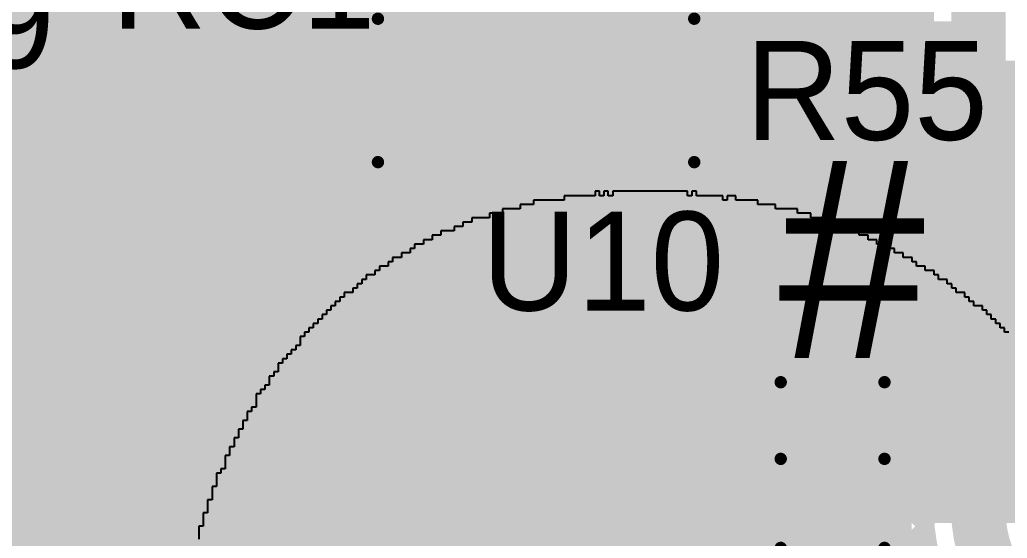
# Model space of a CAD drawing. Header units: millimetres. Extents: x 3.06 to 5.82, y 1.29 to 3.84.
# Drawn here: x 4.115 to 4.5147, y 2.9509 to 3.1606 of the extents above; entities that cross this region are included whole.
import ezdxf

# ---------------------------------------------------------------- set-up
doc = ezdxf.new("R2010")
doc.units = ezdxf.units.MM
doc.header["$MEASUREMENT"] = 0
for name, color, linetype in [('BottomLayer', 5, 'Continuous'), ('BottomOverlay', 54, 'Continuous'), ('BottomSolder', 6, 'Continuous'), ('MultiLayer', 9, 'Continuous'), ('TopLayer', 1, 'Continuous'), ('TopOverlay', 2, 'Continuous'), ('TopPaste', 8, 'Continuous'), ('TopSolder', 216, 'Continuous'), ('ViaHoleLayer', 16, 'Continuous')]:
    doc.layers.add(name, color=color, linetype=linetype)

# ---------------------------------------------------------------- blocks, each defined once
blk = doc.blocks.new('RES_0805_5')
at = {"layer": 'TopLayer'}
for points in [[(-0.06, -0.025), (-0.02, -0.025), (-0.06, 0.025), (-0.02, 0.025)], [(0.02, -0.025), (0.06, -0.025), (0.02, 0.025), (0.06, 0.025)]]:
    blk.add_solid(points, dxfattribs=at)
at = {"layer": 'TopOverlay', "const_width": 0.005}
for points in [[(-0.064, 0.029), (-0.064, -0.029)], [(0.064, 0.029), (-0.064, 0.029)], [(0.064, 0.029), (0.064, -0.029)], [(0.064, -0.029), (-0.064, -0.029)]]:
    blk.add_lwpolyline(points, dxfattribs=at)
at = {"layer": 'TopOverlay', "const_width": 0.0025}
for points in [[(-0.06525, 0.029, 1), (-0.06275, 0.029, 1)], [(-0.06525, 0.029, 1), (-0.06275, 0.029, 1)], [(0.06275, 0.029, 1), (0.06525, 0.029, 1)], [(0.06275, 0.029, 1), (0.06525, 0.029, 1)], [(-0.06525, -0.029, 1), (-0.06275, -0.029, 1)], [(-0.06525, -0.029, 1), (-0.06275, -0.029, 1)], [(0.06275, -0.029, 1), (0.06525, -0.029, 1)], [(0.06275, -0.029, 1), (0.06525, -0.029, 1)]]:
    blk.add_lwpolyline(points, format="xyb", close=True, dxfattribs=at)
at = {"layer": 'TopPaste'}
for points in [[(-0.06, -0.025), (-0.02, -0.025), (-0.06, 0.025), (-0.02, 0.025)], [(0.02, -0.025), (0.06, -0.025), (0.02, 0.025), (0.06, 0.025)]]:
    blk.add_solid(points, dxfattribs=at)
at = {"layer": 'TopSolder'}
for points in [[(-0.064, -0.029), (-0.016, -0.029), (-0.064, 0.029), (-0.016, 0.029)], [(0.016, -0.029), (0.064, -0.029), (0.016, 0.029), (0.064, 0.029)]]:
    blk.add_solid(points, dxfattribs=at)
blk = doc.blocks.new('C__0603_14')
at = {"layer": 'TopLayer'}
for points in [[(-0.045, 0.0175), (-0.045, -0.0175), (-0.015, 0.0175), (-0.015, -0.0175)], [(0.015, 0.0175), (0.015, -0.0175), (0.045, 0.0175), (0.045, -0.0175)]]:
    blk.add_solid(points, dxfattribs=at)
at = {"layer": 'TopOverlay', "const_width": 0.005}
for points in [[(-0.018, 0.021), (-0.049, 0.021)], [(-0.049, -0.021), (-0.049, 0.021)], [(0.049, 0.021), (0.018, 0.021)], [(0.049, -0.021), (0.049, 0.021)], [(-0.018, -0.021), (-0.049, -0.021)], [(0.049, -0.021), (0.018, -0.021)]]:
    blk.add_lwpolyline(points, dxfattribs=at)
at = {"layer": 'TopOverlay', "const_width": 0.0025}
for points in [[(-0.05025, 0.021, 1), (-0.04775, 0.021, 1)], [(-0.05025, 0.021, 1), (-0.04775, 0.021, 1)], [(-0.01925, 0.021, 1), (-0.01675, 0.021, 1)], [(0.01675, 0.021, 1), (0.01925, 0.021, 1)], [(0.04775, 0.021, 1), (0.05025, 0.021, 1)], [(0.04775, 0.021, 1), (0.05025, 0.021, 1)], [(-0.05025, -0.021, 1), (-0.04775, -0.021, 1)], [(-0.05025, -0.021, 1), (-0.04775, -0.021, 1)], [(-0.01925, -0.021, 1), (-0.01675, -0.021, 1)], [(0.01675, -0.021, 1), (0.01925, -0.021, 1)], [(0.04775, -0.021, 1), (0.05025, -0.021, 1)], [(0.04775, -0.021, 1), (0.05025, -0.021, 1)]]:
    blk.add_lwpolyline(points, format="xyb", close=True, dxfattribs=at)
at = {"layer": 'TopPaste'}
for points in [[(-0.045, 0.0175), (-0.045, -0.0175), (-0.015, 0.0175), (-0.015, -0.0175)], [(0.015, 0.0175), (0.015, -0.0175), (0.045, 0.0175), (0.045, -0.0175)]]:
    blk.add_solid(points, dxfattribs=at)
at = {"layer": 'TopSolder'}
for points in [[(-0.04736, 0.01986), (-0.04736, -0.01986), (-0.01264, 0.01986), (-0.01264, -0.01986)], [(0.01264, 0.01986), (0.01264, -0.01986), (0.04736, 0.01986), (0.04736, -0.01986)]]:
    blk.add_solid(points, dxfattribs=at)
blk = doc.blocks.new('RES_0805_48')
at = {"layer": 'TopLayer'}
for points in [[(-0.06, -0.025), (-0.02, -0.025), (-0.06, 0.025), (-0.02, 0.025)], [(0.02, -0.025), (0.06, -0.025), (0.02, 0.025), (0.06, 0.025)]]:
    blk.add_solid(points, dxfattribs=at)
at = {"layer": 'TopOverlay', "const_width": 0.00787}
for points in [[(-0.065, 0.03), (0.065, 0.03)], [(-0.065, 0.03), (-0.065, -0.03)], [(0.065, 0.03), (0.065, -0.03)], [(-0.065, -0.03), (0.065, -0.03)]]:
    blk.add_lwpolyline(points, dxfattribs=at)
at = {"layer": 'TopOverlay', "const_width": 0.00394}
for points in [[(-0.06697, 0.03, 1), (-0.06303, 0.03, 1)], [(-0.06697, 0.03, 1), (-0.06303, 0.03, 1)], [(0.06303, 0.03, 1), (0.06697, 0.03, 1)], [(0.06303, 0.03, 1), (0.06697, 0.03, 1)], [(-0.06697, -0.03, 1), (-0.06303, -0.03, 1)], [(-0.06697, -0.03, 1), (-0.06303, -0.03, 1)], [(0.06303, -0.03, 1), (0.06697, -0.03, 1)], [(0.06303, -0.03, 1), (0.06697, -0.03, 1)]]:
    blk.add_lwpolyline(points, format="xyb", close=True, dxfattribs=at)
at = {"layer": 'TopPaste'}
for points in [[(-0.06, -0.025), (-0.02, -0.025), (-0.06, 0.025), (-0.02, 0.025)], [(0.02, -0.025), (0.06, -0.025), (0.02, 0.025), (0.06, 0.025)]]:
    blk.add_solid(points, dxfattribs=at)
at = {"layer": 'TopSolder'}
for points in [[(-0.064, -0.029), (-0.016, -0.029), (-0.064, 0.029), (-0.016, 0.029)], [(0.016, -0.029), (0.064, -0.029), (0.016, 0.029), (0.064, 0.029)]]:
    blk.add_solid(points, dxfattribs=at)
blk = doc.blocks.new('RES_0805_49')
at = {"layer": 'TopLayer'}
for points in [[(-0.06, -0.025), (-0.02, -0.025), (-0.06, 0.025), (-0.02, 0.025)], [(0.02, -0.025), (0.06, -0.025), (0.02, 0.025), (0.06, 0.025)]]:
    blk.add_solid(points, dxfattribs=at)
at = {"layer": 'TopOverlay', "const_width": 0.00787}
for points in [[(0.065, 0.03), (-0.065, 0.03)], [(-0.065, -0.03), (-0.065, 0.03)], [(0.065, -0.03), (0.065, 0.03)], [(0.065, -0.03), (-0.065, -0.03)]]:
    blk.add_lwpolyline(points, dxfattribs=at)
at = {"layer": 'TopOverlay', "const_width": 0.00394}
for points in [[(-0.06697, 0.03, 1), (-0.06303, 0.03, 1)], [(-0.06697, 0.03, 1), (-0.06303, 0.03, 1)], [(0.06303, 0.03, 1), (0.06697, 0.03, 1)], [(0.06303, 0.03, 1), (0.06697, 0.03, 1)], [(-0.06697, -0.03, 1), (-0.06303, -0.03, 1)], [(-0.06697, -0.03, 1), (-0.06303, -0.03, 1)], [(0.06303, -0.03, 1), (0.06697, -0.03, 1)], [(0.06303, -0.03, 1), (0.06697, -0.03, 1)]]:
    blk.add_lwpolyline(points, format="xyb", close=True, dxfattribs=at)
at = {"layer": 'TopPaste'}
for points in [[(-0.06, -0.025), (-0.02, -0.025), (-0.06, 0.025), (-0.02, 0.025)], [(0.02, -0.025), (0.06, -0.025), (0.02, 0.025), (0.06, 0.025)]]:
    blk.add_solid(points, dxfattribs=at)
at = {"layer": 'TopSolder'}
for points in [[(-0.064, -0.029), (-0.016, -0.029), (-0.064, 0.029), (-0.016, 0.029)], [(0.016, -0.029), (0.064, -0.029), (0.016, 0.029), (0.064, 0.029)]]:
    blk.add_solid(points, dxfattribs=at)
blk = doc.blocks.new('R__0603_73')
at = {"layer": 'TopLayer'}
for points in [[(-0.045, 0.0175), (-0.045, -0.0175), (-0.015, 0.0175), (-0.015, -0.0175)], [(0.015, 0.0175), (0.015, -0.0175), (0.045, 0.0175), (0.045, -0.0175)]]:
    blk.add_solid(points, dxfattribs=at)
at = {"layer": 'TopOverlay', "const_width": 0.00787}
for points in [[(-0.05, 0.022), (0.05, 0.022)], [(-0.05, -0.022), (-0.05, 0.022)], [(0.05, -0.022), (0.05, 0.022)], [(-0.05, -0.022), (0.05, -0.022)]]:
    blk.add_lwpolyline(points, dxfattribs=at)
at = {"layer": 'TopOverlay', "const_width": 0.00394}
for points in [[(-0.05197, 0.022, 1), (-0.04803, 0.022, 1)], [(-0.05197, 0.022, 1), (-0.04803, 0.022, 1)], [(0.04803, 0.022, 1), (0.05197, 0.022, 1)], [(0.04803, 0.022, 1), (0.05197, 0.022, 1)], [(-0.05197, -0.022, 1), (-0.04803, -0.022, 1)], [(-0.05197, -0.022, 1), (-0.04803, -0.022, 1)], [(0.04803, -0.022, 1), (0.05197, -0.022, 1)], [(0.04803, -0.022, 1), (0.05197, -0.022, 1)]]:
    blk.add_lwpolyline(points, format="xyb", close=True, dxfattribs=at)
at = {"layer": 'TopPaste'}
for points in [[(-0.045, 0.0175), (-0.045, -0.0175), (-0.015, 0.0175), (-0.015, -0.0175)], [(0.015, 0.0175), (0.015, -0.0175), (0.045, 0.0175), (0.045, -0.0175)]]:
    blk.add_solid(points, dxfattribs=at)
at = {"layer": 'TopSolder'}
for points in [[(-0.049, 0.0215), (-0.049, -0.0215), (-0.011, 0.0215), (-0.011, -0.0215)], [(0.011, 0.0215), (0.011, -0.0215), (0.049, 0.0215), (0.049, -0.0215)]]:
    blk.add_solid(points, dxfattribs=at)
blk = doc.blocks.new('SOT_23_6_103')
at = {"layer": 'TopLayer'}
for points in [[(-0.07323, 0.0252), (-0.02913, 0.0252), (-0.07323, 0.04961), (-0.02913, 0.04961)], [(0.02913, 0.0252), (0.07323, 0.0252), (0.02913, 0.04961), (0.07323, 0.04961)], [(-0.07323, -0.0122), (-0.02913, -0.0122), (-0.07323, 0.0122), (-0.02913, 0.0122)], [(0.02913, -0.0122), (0.07323, -0.0122), (0.02913, 0.0122), (0.07323, 0.0122)], [(-0.07323, -0.04961), (-0.02913, -0.04961), (-0.07323, -0.0252), (-0.02913, -0.0252)], [(0.02913, -0.04961), (0.07323, -0.04961), (0.02913, -0.0252), (0.07323, -0.0252)]]:
    blk.add_solid(points, dxfattribs=at)
at = {"layer": 'TopOverlay'}
for points, const_width in [([(-0.05753, 0.064, 1), (-0.06647, 0.064, 1)], 0.01), ([(-0.06897, 0.064, 1), (-0.06397, 0.064, 1)], 0.005), ([(-0.06003, 0.064, 1), (-0.05503, 0.064, 1)], 0.005), ([(-0.03197, 0.061, 1), (-0.02803, 0.061, 1)], 0.00394), ([(0.02903, 0.061, 1), (0.03297, 0.061, 1)], 0.00394), ([(-0.03197, -0.061, 1), (-0.02803, -0.061, 1)], 0.00394), ([(0.02903, -0.061, 1), (0.03297, -0.061, 1)], 0.00394)]:
    blk.add_lwpolyline(points, format="xyb", close=True, dxfattribs=dict(at, const_width=const_width))
at = {"layer": 'TopOverlay', "const_width": 0.00787}
for points in [[(-0.03, 0.061), (0.031, 0.061)], [(-0.03, -0.061), (0.031, -0.061)]]:
    blk.add_lwpolyline(points, dxfattribs=at)
at = {"layer": 'TopPaste'}
for points in [[(-0.07323, 0.0252), (-0.02913, 0.0252), (-0.07323, 0.04961), (-0.02913, 0.04961)], [(0.02913, 0.0252), (0.07323, 0.0252), (0.02913, 0.04961), (0.07323, 0.04961)], [(-0.07323, -0.0122), (-0.02913, -0.0122), (-0.07323, 0.0122), (-0.02913, 0.0122)], [(0.02913, -0.0122), (0.07323, -0.0122), (0.02913, 0.0122), (0.07323, 0.0122)], [(-0.07323, -0.04961), (-0.02913, -0.04961), (-0.07323, -0.0252), (-0.02913, -0.0252)], [(0.02913, -0.04961), (0.07323, -0.04961), (0.02913, -0.0252), (0.07323, -0.0252)]]:
    blk.add_solid(points, dxfattribs=at)
at = {"layer": 'TopSolder'}
for points in [[(-0.07723, 0.0212), (-0.02513, 0.0212), (-0.07723, 0.05361), (-0.02513, 0.05361)], [(0.02513, 0.0212), (0.07723, 0.0212), (0.02513, 0.05361), (0.07723, 0.05361)], [(-0.07723, -0.0162), (-0.02513, -0.0162), (-0.07723, 0.0162), (-0.02513, 0.0162)], [(0.02513, -0.0162), (0.07723, -0.0162), (0.02513, 0.0162), (0.07723, 0.0162)], [(-0.07723, -0.05361), (-0.02513, -0.05361), (-0.07723, -0.0212), (-0.02513, -0.0212)], [(0.02513, -0.05361), (0.07723, -0.05361), (0.02513, -0.0212), (0.07723, -0.0212)]]:
    blk.add_solid(points, dxfattribs=at)

msp = doc.modelspace()

# ---------------------------------------------------------------- linework, layer by layer
at = {"layer": 'BottomLayer'}
for points, const_width in [([(3.9008, 2.826), (4.4358, 3.361)], 0.008), ([(4.24747, 3.361), (4.481, 3.12747)], 0.008), ([(4.27575, 3.361), (4.481, 3.15575)], 0.008), ([(3.92905, 2.82596), (4.46005, 3.35696)], 0.008), ([(3.95197, 2.8206), (4.47495, 3.34358)], 0.008), ([(4.07485, 3.33563), (4.50037, 2.91011)], 0.008), ([(4.503, 2.962), (4.503, 3.323)], 0.022), ([(4.0564, 3.3258), (4.48704, 2.89516)], 0.008), ([(3.9689, 2.80925), (4.481, 3.32135)], 0.008), ([(4.03191, 3.322), (4.487, 2.86691)], 0.008), ([(4.481, 2.962), (4.481, 3.323)], 0.008), ([(4.016, 3.30963), (4.487, 2.83863)], 0.008), ([(3.98107, 2.79313), (4.481, 3.29306)], 0.008), ([(3.84575, 3.28189), (4.31764, 2.81)], 0.008), ([(3.87403, 3.28189), (4.34592, 2.81)], 0.008), ([(3.90232, 3.28189), (4.3742, 2.81)], 0.008), ([(4.016, 3.28134), (4.48512, 2.81222)], 0.008), ([(4.15676, 3.282), (4.48113, 2.95763)], 0.008), ([(4.18505, 3.282), (4.481, 2.98605)], 0.008), ([(4.2995, 3.28069), (4.481, 3.09919)], 0.008), ([(3.78766, 2.826), (4.2286, 3.26694)], 0.008), ([(3.98765, 2.77142), (4.481, 3.26478)], 0.008), ([(3.83999, 3.25936), (4.28935, 2.81)], 0.008), ([(3.81595, 2.826), (4.24347, 3.25352)], 0.008), ([(4.016, 3.25306), (4.45906, 2.81)], 0.008), ([(4.2393, 3.25603), (4.481, 3.01433)], 0.008), ([(3.82186, 3.24921), (4.26107, 2.81)], 0.008), ([(3.87252, 2.826), (4.29702, 3.2505)], 0.008), ([(3.96249, 3.25), (4.40249, 2.81)], 0.008), ([(3.99077, 3.25), (4.43077, 2.81)], 0.008), ([(4.2995, 3.2524), (4.481, 3.0709)], 0.008), ([(3.84423, 2.826), (4.26723, 3.249)], 0.008), ([(4.27462, 3.249), (4.481, 3.04262)], 0.008), ([(3.988, 2.74349), (4.481, 3.23649)], 0.008), ([(3.988, 2.71521), (4.481, 3.20821)], 0.008), ([(3.988, 2.68692), (4.481, 3.17992)], 0.008), ([(4.12835, 2.79899), (4.481, 3.15164)], 0.008), ([(4.16706, 2.80941), (4.481, 3.12336)], 0.008), ([(4.19593, 2.81), (4.481, 3.09507)], 0.008), ([(4.22421, 2.81), (4.481, 3.06679)], 0.008), ([(4.2525, 2.81), (4.481, 3.0385)], 0.008), ([(4.28078, 2.81), (4.481, 3.01022)], 0.008), ([(4.30907, 2.81), (4.481, 2.98193)], 0.008), ([(4.33735, 2.81), (4.48143, 2.95408)], 0.008)]:
    msp.add_lwpolyline(points, dxfattribs=dict(at, const_width=const_width))
for points, const_width in [([(4.479, 3.15575, 1), (4.483, 3.15575, 1)], 0.004), ([(4.479, 3.15164, 1), (4.483, 3.15164, 1)], 0.004), ([(4.479, 3.12747, 1), (4.483, 3.12747, 1)], 0.004), ([(4.479, 3.12336, 1), (4.483, 3.12336, 1)], 0.004), ([(4.09909, 3.106, 1), (4.11091, 3.106, 1)], 0.01181), ([(4.479, 3.09919, 1), (4.483, 3.09919, 1)], 0.004), ([(4.479, 3.09507, 1), (4.483, 3.09507, 1)], 0.004), ([(4.479, 3.0709, 1), (4.483, 3.0709, 1)], 0.004), ([(4.479, 3.06679, 1), (4.483, 3.06679, 1)], 0.004), ([(4.479, 3.04262, 1), (4.483, 3.04262, 1)], 0.004), ([(4.479, 3.0385, 1), (4.483, 3.0385, 1)], 0.004), ([(4.38009, 3.029, 1), (4.39191, 3.029, 1)], 0.01181), ([(4.479, 3.01433, 1), (4.483, 3.01433, 1)], 0.004), ([(4.479, 3.01022, 1), (4.483, 3.01022, 1)], 0.004), ([(4.20909, 2.978, 1), (4.22091, 2.978, 1)], 0.01181), ([(4.479, 2.98605, 1), (4.483, 2.98605, 1)], 0.004), ([(4.479, 2.98193, 1), (4.483, 2.98193, 1)], 0.004), ([(4.30809, 2.969, 1), (4.31991, 2.969, 1)], 0.01181), ([(4.4975, 2.962, 1), (4.5085, 2.962, 1)], 0.011), ([(4.4975, 2.962, 1), (4.5085, 2.962, 1)], 0.011), ([(4.479, 2.962, 1), (4.483, 2.962, 1)], 0.004), ([(4.479, 2.962, 1), (4.483, 2.962, 1)], 0.004), ([(4.47913, 2.95763, 1), (4.48313, 2.95763, 1)], 0.004), ([(4.47943, 2.95408, 1), (4.48343, 2.95408, 1)], 0.004)]:
    msp.add_lwpolyline(points, format="xyb", close=True, dxfattribs=dict(at, const_width=const_width))
for points, const_width in [([(4.555, 2.91, -0.414214), (4.503, 2.962)], 0.022), ([(4.50174, 2.91062, -0.194236), (4.481, 2.962)], 0.008)]:
    msp.add_lwpolyline(points, format="xyb", dxfattribs=dict(at, const_width=const_width))
msp.add_solid([(3.564, 2.87), (4.476, 2.87), (3.564, 3.253), (4.476, 3.253)], dxfattribs=at)
at = {"layer": 'BottomOverlay'}
for p, q in [((4.34787, 3.08944), (4.33539, 3.08944)), ((4.33539, 3.08944), (4.33539, 3.08766)), ((4.34787, 3.09122), (4.34787, 3.08944)), ((4.34965, 3.09122), (4.34787, 3.09122)), ((4.34965, 3.08944), (4.34965, 3.09122)), ((4.35143, 3.08944), (4.34965, 3.08944)), ((4.35321, 3.09122), (4.35143, 3.09122)), ((4.35143, 3.09122), (4.35143, 3.08944)), ((4.35321, 3.08944), (4.35321, 3.09122)), ((4.35499, 3.08944), (4.35321, 3.08944)), ((4.38528, 3.09122), (4.35499, 3.09122)), ((4.35499, 3.09122), (4.35499, 3.08944)), ((4.38528, 3.08944), (4.38528, 3.09122)), ((4.38706, 3.08944), (4.38528, 3.08944)), ((4.38885, 3.09122), (4.38706, 3.09122)), ((4.38706, 3.09122), (4.38706, 3.08944)), ((4.38885, 3.08944), (4.38885, 3.09122)), ((4.39954, 3.08944), (4.38885, 3.08944)), ((4.39954, 3.08766), (4.39954, 3.08944)), ((4.40488, 3.08944), (4.40132, 3.08944)), ((4.40132, 3.08944), (4.40132, 3.08766)), ((4.40488, 3.08766), (4.40488, 3.08944)), ((4.32292, 3.08588), (4.31758, 3.08588)), ((4.31758, 3.08588), (4.31758, 3.0841)), ((4.33539, 3.08766), (4.32292, 3.08766)), ((4.32292, 3.08766), (4.32292, 3.08588)), ((4.40132, 3.08766), (4.39954, 3.08766)), ((4.41379, 3.08766), (4.40488, 3.08766)), ((4.41379, 3.08588), (4.41379, 3.08766)), ((4.42092, 3.08588), (4.41379, 3.08588)), ((4.42092, 3.0841), (4.42092, 3.08588)), ((4.31045, 3.08232), (4.3051, 3.08232)), ((4.3051, 3.08232), (4.3051, 3.08053)), ((4.31758, 3.0841), (4.31045, 3.0841)), ((4.31045, 3.0841), (4.31045, 3.08232)), ((4.42983, 3.0841), (4.42092, 3.0841)), ((4.42983, 3.08232), (4.42983, 3.0841)), ((4.43517, 3.08232), (4.42983, 3.08232)), ((4.43517, 3.08053), (4.43517, 3.08232)), ((4.29798, 3.07875), (4.29441, 3.07875)), ((4.29441, 3.07875), (4.29441, 3.07697)), ((4.3051, 3.08053), (4.29798, 3.08053)), ((4.29798, 3.08053), (4.29798, 3.07875)), ((4.44052, 3.08053), (4.43517, 3.08053)), ((4.44052, 3.07875), (4.44052, 3.08053)), ((4.44586, 3.07875), (4.44052, 3.07875)), ((4.44586, 3.07697), (4.44586, 3.07875)), ((4.28551, 3.07341), (4.28194, 3.07341)), ((4.28194, 3.07341), (4.28194, 3.07163)), ((4.29085, 3.07519), (4.28551, 3.07519)), ((4.28551, 3.07519), (4.28551, 3.07341)), ((4.29441, 3.07697), (4.29085, 3.07697)), ((4.29085, 3.07697), (4.29085, 3.07519)), ((4.44942, 3.07697), (4.44586, 3.07697)), ((4.44942, 3.07519), (4.44942, 3.07697)), ((4.45477, 3.07519), (4.44942, 3.07519)), ((4.45477, 3.07341), (4.45477, 3.07519)), ((4.45833, 3.07341), (4.45477, 3.07341)), ((4.45833, 3.07163), (4.45833, 3.07341)), ((4.27838, 3.06984), (4.27481, 3.06984)), ((4.27481, 3.06984), (4.27481, 3.06806)), ((4.28194, 3.07163), (4.27838, 3.07163)), ((4.27838, 3.07163), (4.27838, 3.06984)), ((4.4619, 3.07163), (4.45833, 3.07163)), ((4.4619, 3.06984), (4.4619, 3.07163)), ((4.46546, 3.06984), (4.4619, 3.06984)), ((4.46546, 3.06806), (4.46546, 3.06984)), ((4.27303, 3.06628), (4.26947, 3.06628)), ((4.26947, 3.06628), (4.26947, 3.0645)), ((4.27481, 3.06806), (4.27303, 3.06806)), ((4.27303, 3.06806), (4.27303, 3.06628)), ((4.46902, 3.06806), (4.46546, 3.06806)), ((4.46902, 3.06628), (4.46902, 3.06806)), ((4.47259, 3.06628), (4.46902, 3.06628)), ((4.47259, 3.0645), (4.47259, 3.06628)), ((4.26591, 3.06272), (4.26412, 3.06272)), ((4.26412, 3.06272), (4.26412, 3.06093)), ((4.26947, 3.0645), (4.26591, 3.0645)), ((4.26591, 3.0645), (4.26591, 3.06272)), ((4.47615, 3.0645), (4.47259, 3.0645)), ((4.47615, 3.06272), (4.47615, 3.0645)), ((4.47793, 3.06272), (4.47615, 3.06272)), ((4.47793, 3.06093), (4.47793, 3.06272)), ((4.25878, 3.05737), (4.25522, 3.05737)), ((4.25522, 3.05737), (4.25522, 3.05559)), ((4.26056, 3.05915), (4.25878, 3.05915)), ((4.25878, 3.05915), (4.25878, 3.05737)), ((4.26412, 3.06093), (4.26056, 3.06093)), ((4.26056, 3.06093), (4.26056, 3.05915)), ((4.4815, 3.06093), (4.47793, 3.06093)), ((4.4815, 3.05915), (4.4815, 3.06093)), ((4.48506, 3.05915), (4.4815, 3.05915)), ((4.48506, 3.05737), (4.48506, 3.05915)), ((4.48684, 3.05737), (4.48506, 3.05737)), ((4.48684, 3.05559), (4.48684, 3.05737)), ((4.25343, 3.05381), (4.25165, 3.05381)), ((4.25165, 3.05381), (4.25165, 3.05203)), ((4.25522, 3.05559), (4.25343, 3.05559)), ((4.25343, 3.05559), (4.25343, 3.05381)), ((4.4904, 3.05559), (4.48684, 3.05559)), ((4.4904, 3.05381), (4.4904, 3.05559)), ((4.49219, 3.05381), (4.4904, 3.05381)), ((4.49219, 3.05203), (4.49219, 3.05381)), ((4.24987, 3.05024), (4.24631, 3.05024)), ((4.24631, 3.05024), (4.24631, 3.04846)), ((4.25165, 3.05203), (4.24987, 3.05203)), ((4.24987, 3.05203), (4.24987, 3.05024)), ((4.49397, 3.05203), (4.49219, 3.05203)), ((4.49397, 3.05024), (4.49397, 3.05203)), ((4.49753, 3.05024), (4.49397, 3.05024)), ((4.49753, 3.04846), (4.49753, 3.05024)), ((4.24453, 3.04668), (4.24274, 3.04668)), ((4.24274, 3.04668), (4.24274, 3.0449)), ((4.24631, 3.04846), (4.24453, 3.04846)), ((4.24453, 3.04846), (4.24453, 3.04668)), ((4.49931, 3.04846), (4.49753, 3.04846)), ((4.49931, 3.04668), (4.49931, 3.04846)), ((4.50109, 3.04668), (4.49931, 3.04668)), ((4.50109, 3.0449), (4.50109, 3.04668)), ((4.23918, 3.04134), (4.2374, 3.04134)), ((4.2374, 3.04134), (4.2374, 3.03955)), ((4.24096, 3.04312), (4.23918, 3.04312)), ((4.23918, 3.04312), (4.23918, 3.04134)), ((4.24274, 3.0449), (4.24096, 3.0449)), ((4.24096, 3.0449), (4.24096, 3.04312)), ((4.50466, 3.0449), (4.50109, 3.0449)), ((4.50466, 3.04312), (4.50466, 3.0449)), ((4.50644, 3.04312), (4.50466, 3.04312)), ((4.50644, 3.04134), (4.50644, 3.04312)), ((4.50822, 3.04134), (4.50644, 3.04134)), ((4.50822, 3.03955), (4.50822, 3.04134)), ((4.23562, 3.03777), (4.23384, 3.03777)), ((4.23384, 3.03777), (4.23384, 3.03599)), ((4.2374, 3.03955), (4.23562, 3.03955)), ((4.23562, 3.03955), (4.23562, 3.03777)), ((4.51, 3.03955), (4.50822, 3.03955)), ((4.51, 3.03777), (4.51, 3.03955)), ((4.51179, 3.03777), (4.51, 3.03777)), ((4.51179, 3.03599), (4.51179, 3.03777)), ((4.23205, 3.03421), (4.23027, 3.03421)), ((4.23027, 3.03421), (4.23027, 3.03243)), ((4.23384, 3.03599), (4.23205, 3.03599)), ((4.23205, 3.03599), (4.23205, 3.03421)), ((4.51357, 3.03599), (4.51179, 3.03599)), ((4.51357, 3.03421), (4.51357, 3.03599)), ((4.51535, 3.03421), (4.51357, 3.03421)), ((4.23027, 3.03243), (4.22849, 3.03243)), ((4.22849, 3.03243), (4.22849, 3.03065)), ((4.22849, 3.03065), (4.22849, 3.02886)), ((4.22493, 3.0253), (4.22314, 3.0253)), ((4.22314, 3.0253), (4.22314, 3.02352)), ((4.22671, 3.02708), (4.22493, 3.02708)), ((4.22493, 3.02708), (4.22493, 3.0253)), ((4.22849, 3.02886), (4.22671, 3.02886)), ((4.22671, 3.02886), (4.22671, 3.02708)), ((4.22136, 3.02174), (4.21958, 3.02174)), ((4.21958, 3.02174), (4.21958, 3.01995)), ((4.22314, 3.02352), (4.22136, 3.02352)), ((4.22136, 3.02352), (4.22136, 3.02174)), ((4.21958, 3.01817), (4.2178, 3.01817)), ((4.2178, 3.01817), (4.2178, 3.01639)), ((4.21958, 3.01995), (4.21958, 3.01817)), ((4.2178, 3.01639), (4.21602, 3.01639)), ((4.21602, 3.01639), (4.21602, 3.01461)), ((4.21602, 3.01461), (4.21602, 3.01283)), ((4.21424, 3.01105), (4.21245, 3.01105)), ((4.21245, 3.01105), (4.21245, 3.00926)), ((4.21602, 3.01283), (4.21424, 3.01283)), ((4.21424, 3.01283), (4.21424, 3.01105)), ((4.21245, 3.00926), (4.21067, 3.00926)), ((4.21067, 3.00926), (4.21067, 3.00748)), ((4.21067, 3.00748), (4.21067, 3.0057)), ((4.21067, 3.0057), (4.21067, 3.00392)), ((4.20889, 3.00214), (4.20711, 3.00214)), ((4.20711, 3.00214), (4.20711, 3.00036)), ((4.21067, 3.00392), (4.20889, 3.00392)), ((4.20889, 3.00392), (4.20889, 3.00214)), ((4.20711, 2.99857), (4.20533, 2.99857)), ((4.20533, 2.99857), (4.20533, 2.99679)), ((4.20711, 3.00036), (4.20711, 2.99857)), ((4.20533, 2.99501), (4.20355, 2.99501)), ((4.20355, 2.99501), (4.20355, 2.99323)), ((4.20533, 2.99679), (4.20533, 2.99501)), ((4.20355, 2.99145), (4.20176, 2.99145)), ((4.20176, 2.99145), (4.20176, 2.98967)), ((4.20176, 2.98967), (4.20176, 2.98788)), ((4.20355, 2.99323), (4.20355, 2.99145)), ((4.20176, 2.98788), (4.19998, 2.98788)), ((4.19998, 2.98788), (4.19998, 2.9861)), ((4.19998, 2.9861), (4.19998, 2.98432)), ((4.19998, 2.98432), (4.1982, 2.98432)), ((4.1982, 2.98432), (4.1982, 2.98254)), ((4.1982, 2.98254), (4.1982, 2.98076)), ((4.1982, 2.97898), (4.19642, 2.97898)), ((4.19642, 2.97898), (4.19642, 2.97719)), ((4.1982, 2.98076), (4.1982, 2.97898)), ((4.19642, 2.97719), (4.19464, 2.97719)), ((4.19464, 2.97719), (4.19464, 2.97541)), ((4.19464, 2.97541), (4.19464, 2.97363)), ((4.19464, 2.97363), (4.19464, 2.97185)), ((4.19464, 2.97185), (4.19286, 2.97185)), ((4.19286, 2.97185), (4.19286, 2.97007)), ((4.19286, 2.97007), (4.19286, 2.96828)), ((4.19286, 2.9665), (4.19107, 2.9665)), ((4.19107, 2.9665), (4.19107, 2.96472)), ((4.19286, 2.96828), (4.19286, 2.9665)), ((4.19107, 2.96472), (4.19107, 2.96294)), ((4.19107, 2.96294), (4.19107, 2.96116)), ((4.19107, 2.96116), (4.18929, 2.96116)), ((4.18929, 2.96116), (4.18929, 2.95938)), ((4.18929, 2.95938), (4.18929, 2.95759)), ((4.18929, 2.95759), (4.18929, 2.95581)), ((4.18929, 2.95581), (4.18751, 2.95581)), ((4.18751, 2.95581), (4.18751, 2.95403)), ((4.18751, 2.95403), (4.18751, 2.95225)), ((4.18751, 2.95225), (4.18751, 2.95047))]:
    msp.add_line(p, q, dxfattribs=at)
at = {"layer": 'BottomSolder', "const_width": 0.01581}
for points in [[(4.09709, 3.106, 1), (4.11291, 3.106, 1)], [(4.37809, 3.029, 1), (4.39391, 3.029, 1)], [(4.20709, 2.978, 1), (4.22291, 2.978, 1)], [(4.30609, 2.969, 1), (4.32191, 2.969, 1)]]:
    msp.add_lwpolyline(points, format="xyb", close=True, dxfattribs=at)
at = {"layer": 'MultiLayer', "const_width": 0.01181}
for points in [[(4.09909, 3.106, 1), (4.11091, 3.106, 1)], [(4.38009, 3.029, 1), (4.39191, 3.029, 1)], [(4.20909, 2.978, 1), (4.22091, 2.978, 1)], [(4.30809, 2.969, 1), (4.31991, 2.969, 1)]]:
    msp.add_lwpolyline(points, format="xyb", close=True, dxfattribs=at)
at = {"layer": 'TopLayer'}
for points, const_width in [([(4.03663, 3.289), (4.26141, 3.06422)], 0.008), ([(4.01381, 3.28353), (4.23934, 3.058)], 0.008), ([(4.01381, 3.25525), (4.21106, 3.058)], 0.008), ([(4.01381, 3.22696), (4.18277, 3.058)], 0.008), ([(4.205, 3.20548), (4.253, 3.15748)], 0.008), ([(4.09248, 3.07424), (4.223, 3.20477)], 0.008), ([(4.093, 3.10305), (4.18895, 3.199)], 0.008), ([(4.093, 3.13134), (4.16066, 3.199)], 0.008), ([(4.15491, 3.199), (4.253, 3.10091)], 0.008), ([(4.1832, 3.199), (4.253, 3.1292)], 0.008), ([(4.1067, 3.06018), (4.23783, 3.19131)], 0.008), ([(4.35772, 3.13828), (4.35772, 3.18128)], 0.02), ([(4.1328, 3.058), (4.25195, 3.17714)], 0.008), ([(4.325, 3.075), (4.325, 3.171)], 0.008), ([(4.253, 3.096), (4.253, 3.168)], 0.008), ([(4.315, 3.096), (4.315, 3.168)], 0.008), ([(4.315, 3.15535), (4.325, 3.16535)], 0.008), ([(4.16109, 3.058), (4.253, 3.14991)], 0.008), ([(4.315, 3.15205), (4.325, 3.14205)], 0.008), ([(4.35772, 3.13828), (4.364, 3.132)], 0.02), ([(4.28341, 3.13141), (4.284, 3.132)], 0.022), ([(4.28341, 3.00681), (4.28341, 3.13141)], 0.022), ([(4.315, 3.12706), (4.325, 3.13706)], 0.008), ([(4.105, 3.106), (4.127, 3.106)], 0.04), ([(4.18937, 3.058), (4.253, 3.12163)], 0.008), ([(4.315, 3.12376), (4.325, 3.11376)], 0.008), ([(4.093, 3.11949), (4.15449, 3.058)], 0.008), ([(4.315, 3.09878), (4.325, 3.10878)], 0.008), ([(4.253, 3.10091), (4.25791, 3.096)], 0.008), ([(4.31222, 3.096), (4.315, 3.09878)], 0.008), ([(4.21765, 3.058), (4.25565, 3.096)], 0.008), ([(4.253, 3.096), (4.26141, 3.096)], 0.008), ([(4.25791, 3.096), (4.26141, 3.0925)], 0.008), ([(4.26141, 3.02961), (4.26141, 3.096)], 0.008), ([(4.30541, 3.096), (4.315, 3.096)], 0.008), ([(4.30541, 3.08919), (4.31222, 3.096)], 0.008), ([(4.30541, 3.02961), (4.30541, 3.096)], 0.008), ([(4.31448, 3.096), (4.325, 3.08548)], 0.008), ([(4.093, 3.0912), (4.1262, 3.058)], 0.008), ([(4.30541, 3.0609), (4.325, 3.08049)], 0.008), ([(4.444, 2.995), (4.444, 3.075)], 0.02), ([(4.24594, 3.058), (4.26141, 3.07347)], 0.008), ([(4.30541, 3.07679), (4.38819, 2.994)], 0.008), ([(4.30541, 3.03262), (4.34779, 3.075)], 0.008), ([(4.325, 3.075), (4.405, 3.075)], 0.008), ([(4.32943, 3.02836), (4.37608, 3.075)], 0.008), ([(4.33548, 3.075), (4.405, 3.00548)], 0.008), ([(4.35045, 3.02109), (4.40436, 3.075)], 0.008), ([(4.36376, 3.075), (4.405, 3.03376)], 0.008), ([(4.39205, 3.075), (4.405, 3.06205)], 0.008), ([(4.405, 2.994), (4.405, 3.075)], 0.008), ([(4.405, 2.994), (4.405, 3.075)], 0.008), ([(4.1067, 3.058), (4.142, 3.058)], 0.008), ([(4.142, 3.058), (4.178, 3.058)], 0.008), ([(4.142, 3.058), (4.178, 3.058)], 0.008), ([(4.179, 3.058), (4.215, 3.058)], 0.008), ([(4.179, 3.058), (4.215, 3.058)], 0.008), ([(4.215, 3.058), (4.251, 3.058)], 0.008), ([(4.251, 3.02961), (4.251, 3.058)], 0.008), ([(4.251, 3.04634), (4.26141, 3.03593)], 0.008), ([(4.30541, 3.0485), (4.32551, 3.0284)], 0.008), ([(4.3633, 3.00566), (4.405, 3.04736)], 0.008), ([(4.142, 3.027), (4.215, 3.027)], 0.04), ([(4.251, 3.03478), (4.26141, 3.04519)], 0.008), ([(4.06797, 3.029), (4.142, 3.029)], 0.018), ([(4.386, 3.029), (4.38618, 3.02882)], 0.022), ([(4.38618, 3.0064), (4.38618, 3.02882)], 0.022), ([(4.251, 3.02961), (4.26141, 3.02961)], 0.008), ([(4.30541, 3.02961), (4.31687, 3.02961)], 0.008), ([(4.31687, 3.0284), (4.3276, 3.0284)], 0.008), ([(4.37993, 2.994), (4.405, 3.01907)], 0.008), ([(4.28341, 3.00681), (4.28382, 3.0064)], 0.022), ([(4.28382, 3.0064), (4.3276, 3.0064)], 0.022), ([(4.1067, 2.996), (4.142, 2.996)], 0.008), ([(4.10937, 2.978), (4.12737, 2.996)], 0.008), ([(4.13164, 2.996), (4.14964, 2.978)], 0.008), ([(4.13765, 2.978), (4.15565, 2.996)], 0.008), ([(4.142, 2.996), (4.178, 2.996)], 0.008), ([(4.142, 2.996), (4.178, 2.996)], 0.008), ([(4.15992, 2.996), (4.17792, 2.978)], 0.008), ([(4.16594, 2.978), (4.18394, 2.996)], 0.008), ([(4.179, 2.996), (4.215, 2.996)], 0.008), ([(4.179, 2.996), (4.215, 2.996)], 0.008), ([(4.188, 2.97178), (4.21222, 2.996)], 0.008), ([(4.188, 2.94349), (4.24051, 2.996)], 0.008), ([(4.1882, 2.996), (4.239, 2.9452)], 0.008), ([(4.215, 2.996), (4.25077, 2.996)], 0.008), ([(4.21649, 2.996), (4.25449, 2.958)], 0.008), ([(4.24477, 2.996), (4.25077, 2.99)], 0.008), ([(4.25077, 2.9832), (4.25077, 2.996)], 0.008), ([(4.345, 2.927), (4.345, 2.989)], 0.022), ([(4.36668, 2.994), (4.405, 2.994)], 0.008), ([(4.1067, 2.99265), (4.12135, 2.978)], 0.008), ([(4.215, 2.947), (4.215, 2.971)], 0.04), ([(4.20179, 2.929), (4.25599, 2.9832)], 0.008), ([(4.25077, 2.9832), (4.31687, 2.9832)], 0.008), ([(4.25758, 2.9832), (4.28277, 2.958)], 0.008), ([(4.25908, 2.958), (4.28427, 2.9832)], 0.008), ([(4.28586, 2.9832), (4.31106, 2.958)], 0.008), ([(4.28736, 2.958), (4.31256, 2.9832)], 0.008), ([(4.31415, 2.9832), (4.323, 2.97434)], 0.008), ([(4.31687, 2.9844), (4.323, 2.9844)], 0.008), ([(4.323, 2.958), (4.323, 2.9844)], 0.008), ([(4.1067, 2.978), (4.178, 2.978)], 0.008), ([(4.178, 2.972), (4.178, 2.978)], 0.008), ([(4.178, 2.97792), (4.18392, 2.972)], 0.008), ([(4.28382, 2.969), (4.314, 2.969)], 0.022), ([(4.178, 2.972), (4.188, 2.972)], 0.008), ([(4.18392, 2.972), (4.188, 2.96792)], 0.008), ([(4.188, 2.929), (4.188, 2.972)], 0.008), ([(4.188, 2.96792), (4.22692, 2.929)], 0.008), ([(4.31564, 2.958), (4.323, 2.96536)], 0.008), ([(4.239, 2.958), (4.323, 2.958)], 0.008), ([(4.239, 2.929), (4.239, 2.958)], 0.008)]:
    msp.add_lwpolyline(points, dxfattribs=dict(at, const_width=const_width))
for points, const_width in [([(4.251, 3.15748, 1), (4.255, 3.15748, 1)], 0.004), ([(4.313, 3.15535, 1), (4.317, 3.15535, 1)], 0.004), ([(4.251, 3.14991, 1), (4.255, 3.14991, 1)], 0.004), ([(4.313, 3.15205, 1), (4.317, 3.15205, 1)], 0.004), ([(4.323, 3.14205, 1), (4.327, 3.14205, 1)], 0.004), ([(4.35272, 3.13828, 1), (4.36272, 3.13828, 1)], 0.01), ([(4.35272, 3.13828, 1), (4.36272, 3.13828, 1)], 0.01), ([(4.27791, 3.13141, 1), (4.28891, 3.13141, 1)], 0.011), ([(4.27791, 3.13141, 1), (4.28891, 3.13141, 1)], 0.011), ([(4.2785, 3.132, 1), (4.2895, 3.132, 1)], 0.011), ([(4.359, 3.132, 1), (4.369, 3.132, 1)], 0.01), ([(4.323, 3.13706, 1), (4.327, 3.13706, 1)], 0.004), ([(4.251, 3.1292, 1), (4.255, 3.1292, 1)], 0.004), ([(4.313, 3.12706, 1), (4.317, 3.12706, 1)], 0.004), ([(4.095, 3.106, 1), (4.115, 3.106, 1)], 0.02), ([(4.117, 3.106, 1), (4.137, 3.106, 1)], 0.02), ([(4.251, 3.12163, 1), (4.255, 3.12163, 1)], 0.004), ([(4.313, 3.12376, 1), (4.317, 3.12376, 1)], 0.004), ([(4.09909, 3.106, 1), (4.11091, 3.106, 1)], 0.01181), ([(4.323, 3.11376, 1), (4.327, 3.11376, 1)], 0.004), ([(4.323, 3.10878, 1), (4.327, 3.10878, 1)], 0.004), ([(4.251, 3.10091, 1), (4.255, 3.10091, 1)], 0.004), ([(4.251, 3.10091, 1), (4.255, 3.10091, 1)], 0.004), ([(4.313, 3.09878, 1), (4.317, 3.09878, 1)], 0.004), ([(4.313, 3.09878, 1), (4.317, 3.09878, 1)], 0.004), ([(4.251, 3.096, 1), (4.255, 3.096, 1)], 0.004), ([(4.251, 3.096, 1), (4.255, 3.096, 1)], 0.004), ([(4.25365, 3.096, 1), (4.25765, 3.096, 1)], 0.004), ([(4.25591, 3.096, 1), (4.25991, 3.096, 1)], 0.004), ([(4.25591, 3.096, 1), (4.25991, 3.096, 1)], 0.004), ([(4.25941, 3.096, 1), (4.26341, 3.096, 1)], 0.004), ([(4.25941, 3.096, 1), (4.26341, 3.096, 1)], 0.004), ([(4.30341, 3.096, 1), (4.30741, 3.096, 1)], 0.004), ([(4.30341, 3.096, 1), (4.30741, 3.096, 1)], 0.004), ([(4.31022, 3.096, 1), (4.31422, 3.096, 1)], 0.004), ([(4.31022, 3.096, 1), (4.31422, 3.096, 1)], 0.004), ([(4.31248, 3.096, 1), (4.31648, 3.096, 1)], 0.004), ([(4.313, 3.096, 1), (4.317, 3.096, 1)], 0.004), ([(4.313, 3.096, 1), (4.317, 3.096, 1)], 0.004), ([(4.25941, 3.0925, 1), (4.26341, 3.0925, 1)], 0.004), ([(4.30341, 3.08919, 1), (4.30741, 3.08919, 1)], 0.004), ([(4.323, 3.08548, 1), (4.327, 3.08548, 1)], 0.004), ([(4.323, 3.08049, 1), (4.327, 3.08049, 1)], 0.004), ([(4.439, 3.075, 1), (4.449, 3.075, 1)], 0.01), ([(4.25941, 3.07347, 1), (4.26341, 3.07347, 1)], 0.004), ([(4.30341, 3.07679, 1), (4.30741, 3.07679, 1)], 0.004), ([(4.323, 3.075, 1), (4.327, 3.075, 1)], 0.004), ([(4.323, 3.075, 1), (4.327, 3.075, 1)], 0.004), ([(4.33348, 3.075, 1), (4.33748, 3.075, 1)], 0.004), ([(4.34579, 3.075, 1), (4.34979, 3.075, 1)], 0.004), ([(4.36176, 3.075, 1), (4.36576, 3.075, 1)], 0.004), ([(4.37408, 3.075, 1), (4.37808, 3.075, 1)], 0.004), ([(4.39005, 3.075, 1), (4.39405, 3.075, 1)], 0.004), ([(4.40236, 3.075, 1), (4.40636, 3.075, 1)], 0.004), ([(4.403, 3.075, 1), (4.407, 3.075, 1)], 0.004), ([(4.403, 3.075, 1), (4.407, 3.075, 1)], 0.004), ([(4.403, 3.075, 1), (4.407, 3.075, 1)], 0.004), ([(4.25941, 3.06422, 1), (4.26341, 3.06422, 1)], 0.004), ([(4.403, 3.06205, 1), (4.407, 3.06205, 1)], 0.004), ([(4.1242, 3.058, 1), (4.1282, 3.058, 1)], 0.004), ([(4.1308, 3.058, 1), (4.1348, 3.058, 1)], 0.004), ([(4.14, 3.058, 1), (4.144, 3.058, 1)], 0.004), ([(4.14, 3.058, 1), (4.144, 3.058, 1)], 0.004), ([(4.14, 3.058, 1), (4.144, 3.058, 1)], 0.004), ([(4.15249, 3.058, 1), (4.15649, 3.058, 1)], 0.004), ([(4.15909, 3.058, 1), (4.16309, 3.058, 1)], 0.004), ([(4.176, 3.058, 1), (4.18, 3.058, 1)], 0.004), ([(4.176, 3.058, 1), (4.18, 3.058, 1)], 0.004), ([(4.177, 3.058, 1), (4.181, 3.058, 1)], 0.004), ([(4.177, 3.058, 1), (4.181, 3.058, 1)], 0.004), ([(4.18077, 3.058, 1), (4.18477, 3.058, 1)], 0.004), ([(4.18737, 3.058, 1), (4.19137, 3.058, 1)], 0.004), ([(4.20906, 3.058, 1), (4.21306, 3.058, 1)], 0.004), ([(4.213, 3.058, 1), (4.217, 3.058, 1)], 0.004), ([(4.213, 3.058, 1), (4.217, 3.058, 1)], 0.004), ([(4.213, 3.058, 1), (4.217, 3.058, 1)], 0.004), ([(4.21565, 3.058, 1), (4.21965, 3.058, 1)], 0.004), ([(4.23734, 3.058, 1), (4.24134, 3.058, 1)], 0.004), ([(4.24394, 3.058, 1), (4.24794, 3.058, 1)], 0.004), ([(4.249, 3.058, 1), (4.253, 3.058, 1)], 0.004), ([(4.249, 3.058, 1), (4.253, 3.058, 1)], 0.004), ([(4.30341, 3.0609, 1), (4.30741, 3.0609, 1)], 0.004), ([(4.249, 3.04634, 1), (4.253, 3.04634, 1)], 0.004), ([(4.30341, 3.0485, 1), (4.30741, 3.0485, 1)], 0.004), ([(4.403, 3.04736, 1), (4.407, 3.04736, 1)], 0.004), ([(4.132, 3.027, 1), (4.152, 3.027, 1)], 0.02), ([(4.205, 3.027, 1), (4.225, 3.027, 1)], 0.02), ([(4.25941, 3.04519, 1), (4.26341, 3.04519, 1)], 0.004), ([(4.1375, 3.029, 1), (4.1465, 3.029, 1)], 0.009), ([(4.249, 3.03478, 1), (4.253, 3.03478, 1)], 0.004), ([(4.25941, 3.03593, 1), (4.26341, 3.03593, 1)], 0.004), ([(4.38009, 3.029, 1), (4.39191, 3.029, 1)], 0.01181), ([(4.3805, 3.029, 1), (4.3915, 3.029, 1)], 0.011), ([(4.38068, 3.02882, 1), (4.39168, 3.02882, 1)], 0.011), ([(4.38068, 3.02882, 1), (4.39168, 3.02882, 1)], 0.011), ([(4.403, 3.03376, 1), (4.407, 3.03376, 1)], 0.004), ([(4.249, 3.02961, 1), (4.253, 3.02961, 1)], 0.004), ([(4.249, 3.02961, 1), (4.253, 3.02961, 1)], 0.004), ([(4.25941, 3.02961, 1), (4.26341, 3.02961, 1)], 0.004), ([(4.25941, 3.02961, 1), (4.26341, 3.02961, 1)], 0.004), ([(4.30341, 3.03262, 1), (4.30741, 3.03262, 1)], 0.004), ([(4.30341, 3.02961, 1), (4.30741, 3.02961, 1)], 0.004), ([(4.30341, 3.02961, 1), (4.30741, 3.02961, 1)], 0.004), ([(4.31487, 3.02961, 1), (4.31887, 3.02961, 1)], 0.004), ([(4.31487, 3.0284, 1), (4.31887, 3.0284, 1)], 0.004), ([(4.32351, 3.0284, 1), (4.32751, 3.0284, 1)], 0.004), ([(4.3256, 3.0284, 1), (4.3296, 3.0284, 1)], 0.004), ([(4.3256, 3.0284, 1), (4.3296, 3.0284, 1)], 0.004), ([(4.32743, 3.02836, 1), (4.33143, 3.02836, 1)], 0.004), ([(4.34845, 3.02109, 1), (4.35245, 3.02109, 1)], 0.004), ([(4.403, 3.01907, 1), (4.407, 3.01907, 1)], 0.004), ([(4.27791, 3.00681, 1), (4.28891, 3.00681, 1)], 0.011), ([(4.27791, 3.00681, 1), (4.28891, 3.00681, 1)], 0.011), ([(4.27832, 3.0064, 1), (4.28932, 3.0064, 1)], 0.011), ([(4.27832, 3.0064, 1), (4.28932, 3.0064, 1)], 0.011), ([(4.3221, 3.0064, 1), (4.3331, 3.0064, 1)], 0.011), ([(4.3221, 3.0064, 1), (4.3331, 3.0064, 1)], 0.011), ([(4.38068, 3.0064, 1), (4.39168, 3.0064, 1)], 0.011), ([(4.3613, 3.00566, 1), (4.3653, 3.00566, 1)], 0.004), ([(4.403, 3.00548, 1), (4.407, 3.00548, 1)], 0.004), ([(4.439, 2.995, 1), (4.449, 2.995, 1)], 0.01), ([(4.12537, 2.996, 1), (4.12937, 2.996, 1)], 0.004), ([(4.12964, 2.996, 1), (4.13364, 2.996, 1)], 0.004), ([(4.14, 2.996, 1), (4.144, 2.996, 1)], 0.004), ([(4.14, 2.996, 1), (4.144, 2.996, 1)], 0.004), ([(4.14, 2.996, 1), (4.144, 2.996, 1)], 0.004), ([(4.15365, 2.996, 1), (4.15765, 2.996, 1)], 0.004), ([(4.15792, 2.996, 1), (4.16192, 2.996, 1)], 0.004), ([(4.176, 2.996, 1), (4.18, 2.996, 1)], 0.004), ([(4.176, 2.996, 1), (4.18, 2.996, 1)], 0.004), ([(4.177, 2.996, 1), (4.181, 2.996, 1)], 0.004), ([(4.177, 2.996, 1), (4.181, 2.996, 1)], 0.004), ([(4.18194, 2.996, 1), (4.18594, 2.996, 1)], 0.004), ([(4.1862, 2.996, 1), (4.1902, 2.996, 1)], 0.004), ([(4.21022, 2.996, 1), (4.21422, 2.996, 1)], 0.004), ([(4.213, 2.996, 1), (4.217, 2.996, 1)], 0.004), ([(4.213, 2.996, 1), (4.217, 2.996, 1)], 0.004), ([(4.213, 2.996, 1), (4.217, 2.996, 1)], 0.004), ([(4.21449, 2.996, 1), (4.21849, 2.996, 1)], 0.004), ([(4.23851, 2.996, 1), (4.24251, 2.996, 1)], 0.004), ([(4.24277, 2.996, 1), (4.24677, 2.996, 1)], 0.004), ([(4.24877, 2.996, 1), (4.25277, 2.996, 1)], 0.004), ([(4.24877, 2.996, 1), (4.25277, 2.996, 1)], 0.004), ([(4.3395, 2.989, 1), (4.3505, 2.989, 1)], 0.011), ([(4.3395, 2.989, 1), (4.3505, 2.989, 1)], 0.011), ([(4.36468, 2.994, 1), (4.36868, 2.994, 1)], 0.004), ([(4.36468, 2.994, 1), (4.36868, 2.994, 1)], 0.004), ([(4.37793, 2.994, 1), (4.38193, 2.994, 1)], 0.004), ([(4.38619, 2.994, 1), (4.3902, 2.994, 1)], 0.004), ([(4.403, 2.994, 1), (4.407, 2.994, 1)], 0.004), ([(4.403, 2.994, 1), (4.407, 2.994, 1)], 0.004), ([(4.403, 2.994, 1), (4.407, 2.994, 1)], 0.004), ([(4.24877, 2.99, 1), (4.25277, 2.99, 1)], 0.004), ([(4.205, 2.971, 1), (4.225, 2.971, 1)], 0.02), ([(4.20909, 2.978, 1), (4.22091, 2.978, 1)], 0.01181), ([(4.24877, 2.9832, 1), (4.25277, 2.9832, 1)], 0.004), ([(4.24877, 2.9832, 1), (4.25277, 2.9832, 1)], 0.004), ([(4.25399, 2.9832, 1), (4.25799, 2.9832, 1)], 0.004), ([(4.25558, 2.9832, 1), (4.25958, 2.9832, 1)], 0.004), ([(4.28227, 2.9832, 1), (4.28627, 2.9832, 1)], 0.004), ([(4.28386, 2.9832, 1), (4.28786, 2.9832, 1)], 0.004), ([(4.31056, 2.9832, 1), (4.31456, 2.9832, 1)], 0.004), ([(4.31215, 2.9832, 1), (4.31615, 2.9832, 1)], 0.004), ([(4.31487, 2.9844, 1), (4.31887, 2.9844, 1)], 0.004), ([(4.31487, 2.9832, 1), (4.31887, 2.9832, 1)], 0.004), ([(4.321, 2.9844, 1), (4.325, 2.9844, 1)], 0.004), ([(4.321, 2.9844, 1), (4.325, 2.9844, 1)], 0.004), ([(4.11935, 2.978, 1), (4.12335, 2.978, 1)], 0.004), ([(4.13565, 2.978, 1), (4.13965, 2.978, 1)], 0.004), ([(4.14764, 2.978, 1), (4.15164, 2.978, 1)], 0.004), ([(4.16394, 2.978, 1), (4.16794, 2.978, 1)], 0.004), ([(4.17592, 2.978, 1), (4.17992, 2.978, 1)], 0.004), ([(4.176, 2.978, 1), (4.18, 2.978, 1)], 0.004), ([(4.176, 2.978, 1), (4.18, 2.978, 1)], 0.004), ([(4.176, 2.97792, 1), (4.18, 2.97792, 1)], 0.004), ([(4.27832, 2.969, 1), (4.28932, 2.969, 1)], 0.011), ([(4.30809, 2.969, 1), (4.31991, 2.969, 1)], 0.01181), ([(4.3085, 2.969, 1), (4.3195, 2.969, 1)], 0.011), ([(4.321, 2.97434, 1), (4.325, 2.97434, 1)], 0.004), ([(4.176, 2.972, 1), (4.18, 2.972, 1)], 0.004), ([(4.176, 2.972, 1), (4.18, 2.972, 1)], 0.004), ([(4.18192, 2.972, 1), (4.18592, 2.972, 1)], 0.004), ([(4.18192, 2.972, 1), (4.18592, 2.972, 1)], 0.004), ([(4.186, 2.972, 1), (4.19, 2.972, 1)], 0.004), ([(4.186, 2.972, 1), (4.19, 2.972, 1)], 0.004), ([(4.186, 2.97178, 1), (4.19, 2.97178, 1)], 0.004), ([(4.186, 2.96792, 1), (4.19, 2.96792, 1)], 0.004), ([(4.186, 2.96792, 1), (4.19, 2.96792, 1)], 0.004), ([(4.321, 2.96536, 1), (4.325, 2.96536, 1)], 0.004), ([(4.205, 2.947, 1), (4.225, 2.947, 1)], 0.02), ([(4.237, 2.958, 1), (4.241, 2.958, 1)], 0.004), ([(4.237, 2.958, 1), (4.241, 2.958, 1)], 0.004), ([(4.25249, 2.958, 1), (4.25649, 2.958, 1)], 0.004), ([(4.25708, 2.958, 1), (4.26108, 2.958, 1)], 0.004), ([(4.28077, 2.958, 1), (4.28477, 2.958, 1)], 0.004), ([(4.28536, 2.958, 1), (4.28936, 2.958, 1)], 0.004), ([(4.30906, 2.958, 1), (4.31306, 2.958, 1)], 0.004), ([(4.31364, 2.958, 1), (4.31764, 2.958, 1)], 0.004), ([(4.321, 2.958, 1), (4.325, 2.958, 1)], 0.004), ([(4.321, 2.958, 1), (4.325, 2.958, 1)], 0.004)]:
    msp.add_lwpolyline(points, format="xyb", close=True, dxfattribs=dict(at, const_width=const_width))
for points, const_width in [([(4.3276, 3.0284, -0.377418), (4.36668, 2.994)], 0.008), ([(4.3276, 3.0064, -0.414214), (4.345, 2.989)], 0.022)]:
    msp.add_lwpolyline(points, format="xyb", dxfattribs=dict(at, const_width=const_width))
for points in [[(4.336, 3.086), (4.51, 3.086), (4.336, 3.16), (4.51, 3.16)], [(4.416, 2.983), (4.544, 2.983), (4.416, 3.144), (4.544, 3.144)], [(4.416, 2.96), (4.738, 2.96), (4.416, 3.075), (4.738, 3.075)], [(4.363, 2.957), (4.738, 2.957), (4.363, 2.983), (4.738, 2.983)], [(3.997, 2.391), (4.177, 2.391), (3.997, 2.961), (4.177, 2.961)]]:
    msp.add_solid(points, dxfattribs=at)
at = {"layer": 'TopSolder', "const_width": 0.01581}
for points in [[(4.09709, 3.106, 1), (4.11291, 3.106, 1)], [(4.37809, 3.029, 1), (4.39391, 3.029, 1)], [(4.20709, 2.978, 1), (4.22291, 2.978, 1)], [(4.30609, 2.969, 1), (4.32191, 2.969, 1)]]:
    msp.add_lwpolyline(points, format="xyb", close=True, dxfattribs=at)
at = {"layer": 'ViaHoleLayer', "const_width": 0.00787}
for points in [[(4.38206, 3.029, 1), (4.38994, 3.029, 1)], [(4.21106, 2.978, 1), (4.21894, 2.978, 1)], [(4.31006, 2.969, 1), (4.31794, 2.969, 1)]]:
    msp.add_lwpolyline(points, format="xyb", close=True, dxfattribs=at)

# ---------------------------------------------------------------- block references
for name, p, rotation in [('RES_0805_5', (4.324, 3.132), 180), ('R__0603_73', (4.097, 3.106), 360), ('RES_0805_49', (4.142, 2.987), 270), ('RES_0805_48', (4.215, 2.987), 90), ('C__0603_14', (4.444, 2.965), 270)]:
    msp.add_blockref(name, p, dxfattribs=dict(rotation=rotation))
msp.add_blockref('SOT_23_6_103', (4.335, 2.969))

# ---------------------------------------------------------------- texts
at = {"layer": 'TopOverlay'}
for s, height, p in [('RC1', 0.04, (4.152, 3.157)), ('R39', 0.04, (4.031, 3.141)), ('R55', 0.04, (4.40868, 3.11201)), ('#', 0.08, (4.422, 3.02386)), ('U10', 0.04, (4.302, 3.043))]:
    msp.add_text(s, height=height, dxfattribs=at).set_placement(p)

doc.saveas('drawing.dxf')
